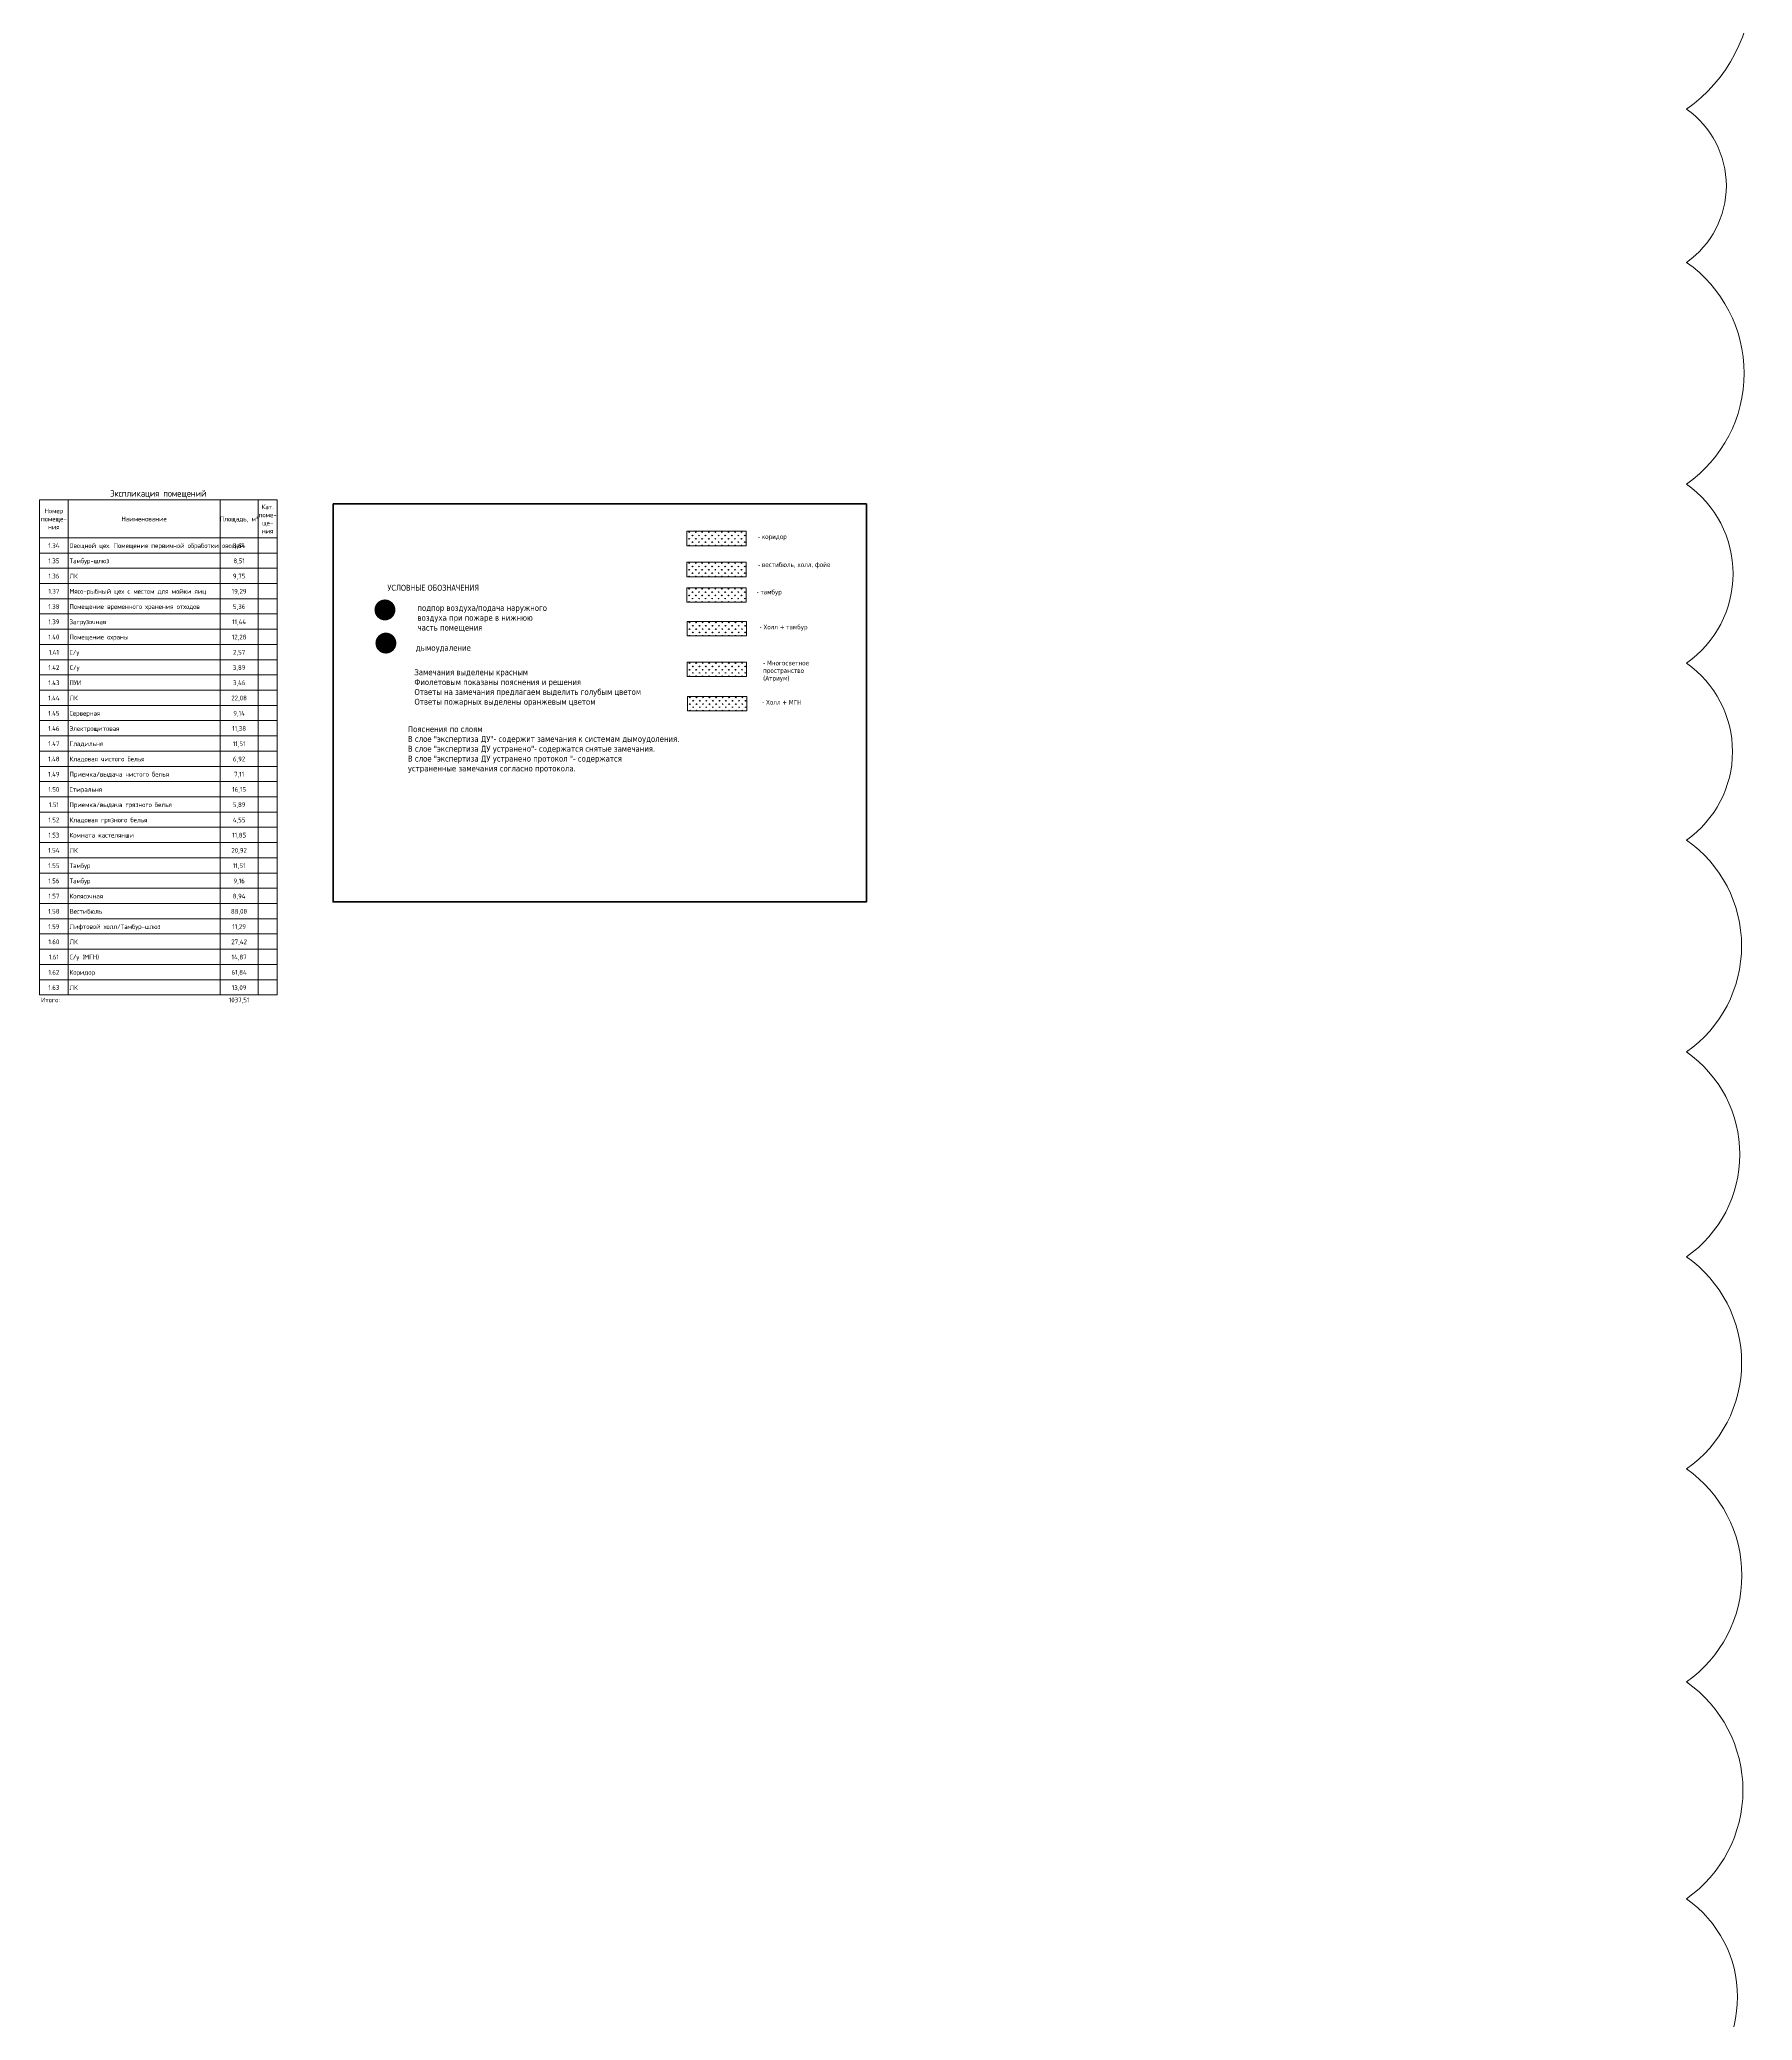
# Model space of a CAD drawing. Header units: millimetres. Extents: x -584918 to 2941280, y 3000189 to 4229862.
# Drawn here: x -307968 to -217822, y 3613516 to 3717739 of the extents above; entities that cross this region are included whole.
import ezdxf

# ---------------------------------------------------------------- set-up
doc = ezdxf.new("R2010")
doc.units = ezdxf.units.MM
for name, color, linetype, lineweight in [('Графика', 7, 'Continuous', 0), ('Линии', 7, 'Continuous', 0), ('экспертиза ДУ', 1, 'Continuous', 0), ('экспертиза условные обозначения', 1, 'Continuous', 0)]:
    doc.layers.add(name, color=color, linetype=linetype, lineweight=lineweight)
doc.styles.add('GOST Common_11', font='', dxfattribs={"width": 0.9, "height": 3.5})
doc.styles.add('GOST Common_8', font='', dxfattribs={"width": 0.9, "height": 2.5})
doc.styles.get("Standard").update_dxf_attribs({"font": 'arial.ttf'})
doc.styles.add('ЭКСПЕРТИЗА', font='tahoma.ttf')
doc.styles.get('GOST Common_11').set_extended_font_data('GOST Common')
doc.styles.get('GOST Common_8').set_extended_font_data('GOST Common')

msp = doc.modelspace()

# ---------------------------------------------------------------- hatches: boundary and pattern name
at = {"layer": 'экспертиза ДУ', "lineweight": 0}
h = msp.add_hatch(color=5, dxfattribs=at)
edge = h.paths.add_edge_path()
edge.add_arc((-289793.25, 3687731.41), 550.23, 0, 360)
h = msp.add_hatch(color=30, dxfattribs=at)
edge = h.paths.add_edge_path()
edge.add_arc((-289742.202, 3685984.693), 550.23, 0, 360)
at = {"layer": 'экспертиза условные обозначения', "lineweight": 0}
h = msp.add_hatch(dxfattribs=at)
h.set_pattern_fill('GRASS', color=3, scale=9.6, style=0)
h.set_pattern_definition([(90, (-154982.66, 3714383.42), (-172.42092, 172.42092), [45.72, -299.12184]), (45, (-154982.66, 3714383.42), (-172.4209, 172.4209), [45.72, -198.12]), (135, (-154982.66, 3714383.42), (-172.4209, -172.4209), [45.72, -198.12])])
h.paths.add_polyline_path([(-273907.7, 3691872.405), (-270776.367, 3691872.405), (-270776.367, 3691106.35), (-273907.7, 3691106.35)])
h = msp.add_hatch(dxfattribs=at)
h.set_pattern_fill('GRASS', color=6, scale=9.6, style=0)
h.set_pattern_definition([(90, (-154982.66, 3712753.65), (-172.42092, 172.42092), [45.72, -299.12184]), (45, (-154982.66, 3712753.65), (-172.4209, 172.4209), [45.72, -198.12]), (135, (-154982.66, 3712753.65), (-172.4209, -172.4209), [45.72, -198.12])])
h.paths.add_polyline_path([(-273907.7, 3690242.638), (-270776.367, 3690242.638), (-270776.367, 3689476.583), (-273907.7, 3689476.583)])
h = msp.add_hatch(dxfattribs=at)
h.set_pattern_fill('GRASS', color=4, scale=9.6, style=0)
h.set_pattern_definition([(90, (-154982.66, 3711412.46), (-172.42092, 172.42092), [45.72, -299.12184]), (45, (-154982.66, 3711412.46), (-172.4209, 172.4209), [45.72, -198.12]), (135, (-154982.66, 3711412.46), (-172.4209, -172.4209), [45.72, -198.12])])
h.paths.add_polyline_path([(-273907.7, 3688901.445), (-270776.367, 3688901.445), (-270776.367, 3688135.39), (-273907.7, 3688135.39)])
at = {"layer": 'экспертиза условные обозначения', "lineweight": 0, "true_color": 0x636466}
h = msp.add_hatch(dxfattribs=at)
h.set_pattern_fill('GRASS', color=251, scale=9.6, style=0)
h.set_pattern_definition([(90, (-154962.48, 3709637.97), (-172.42092, 172.42092), [45.72, -299.12184]), (45, (-154962.48, 3709637.97), (-172.4209, 172.4209), [45.72, -198.12]), (135, (-154962.48, 3709637.97), (-172.4209, -172.4209), [45.72, -198.12])])
h.paths.add_polyline_path([(-273887.527, 3687126.958), (-270756.194, 3687126.958), (-270756.194, 3686360.903), (-273887.527, 3686360.903)])
at = {"layer": 'экспертиза условные обозначения', "lineweight": 0}
h = msp.add_hatch(dxfattribs=at)
h.set_pattern_fill('GRASS', color=2, scale=9.6, style=0)
h.set_pattern_definition([(90, (-154962.48, 3707498.72), (-172.42092, 172.42092), [45.72, -299.12184]), (45, (-154962.48, 3707498.72), (-172.4209, 172.4209), [45.72, -198.12]), (135, (-154962.48, 3707498.72), (-172.4209, -172.4209), [45.72, -198.12])])
h.paths.add_polyline_path([(-273887.527, 3684987.705), (-270756.194, 3684987.705), (-270756.194, 3684221.65), (-273887.527, 3684221.65)])
h = msp.add_hatch(dxfattribs=at)
h.set_pattern_fill('GRASS', color=5, scale=9.6, style=0)
h.set_pattern_definition([(90, (-154944.18, 3705693.47), (-172.42092, 172.42092), [45.72, -299.12184]), (45, (-154944.18, 3705693.47), (-172.4209, 172.4209), [45.72, -198.12]), (135, (-154944.18, 3705693.47), (-172.4209, -172.4209), [45.72, -198.12])])
h.paths.add_polyline_path([(-273869.222, 3683182.453), (-270737.889, 3683182.453), (-270737.889, 3682416.398), (-273869.222, 3682416.398)])

# ---------------------------------------------------------------- linework, layer by layer
at = {"layer": 'Линии'}
for p, q in [((-307968.272, 3693531.447), (-307968.272, 3691526.846)), ((-307968.272, 3693531.447), (-295467.869, 3693531.447)), ((-306468.272, 3693531.447), (-306468.272, 3691526.846)), ((-298468.272, 3693531.447), (-298468.272, 3691526.846)), ((-296468.272, 3693531.447), (-296468.272, 3691526.846)), ((-295468.272, 3693531.447), (-295468.272, 3691526.846)), ((-306468.272, 3691526.846), (-307968.272, 3691526.846)), ((-307968.272, 3691526.846), (-307968.272, 3690725.005)), ((-306468.272, 3690725.005), (-307968.272, 3690725.005)), ((-307968.272, 3690725.005), (-307968.272, 3689923.164)), ((-298468.272, 3691526.846), (-306468.272, 3691526.846)), ((-306468.272, 3691526.846), (-306468.272, 3690725.005)), ((-298468.272, 3690725.005), (-306468.272, 3690725.005)), ((-306468.272, 3690725.005), (-306468.272, 3689923.164)), ((-296468.272, 3691526.846), (-298468.272, 3691526.846)), ((-298468.272, 3691526.846), (-298468.272, 3690725.005)), ((-296468.272, 3690725.005), (-298468.272, 3690725.005)), ((-298468.272, 3690725.005), (-298468.272, 3689923.164)), ((-295468.272, 3691526.846), (-296468.272, 3691526.846)), ((-296468.272, 3691526.846), (-296468.272, 3690725.005)), ((-295468.272, 3690725.005), (-296468.272, 3690725.005)), ((-296468.272, 3690725.005), (-296468.272, 3689923.164)), ((-295468.272, 3691526.846), (-295468.272, 3690725.005)), ((-295468.272, 3690725.005), (-295468.272, 3689923.164)), ((-306468.272, 3689923.164), (-307968.272, 3689923.164)), ((-307968.272, 3689923.164), (-307968.272, 3689121.324)), ((-298468.272, 3689923.164), (-306468.272, 3689923.164)), ((-306468.272, 3689923.164), (-306468.272, 3689121.324)), ((-296468.272, 3689923.164), (-298468.272, 3689923.164)), ((-298468.272, 3689923.164), (-298468.272, 3689121.324)), ((-295468.272, 3689923.164), (-296468.272, 3689923.164)), ((-296468.272, 3689923.164), (-296468.272, 3689121.324)), ((-295468.272, 3689923.164), (-295468.272, 3689121.324)), ((-306468.272, 3689121.324), (-307968.272, 3689121.324)), ((-307968.272, 3689121.324), (-307968.272, 3688319.483)), ((-298468.272, 3689121.324), (-306468.272, 3689121.324)), ((-306468.272, 3689121.324), (-306468.272, 3688319.483)), ((-296468.272, 3689121.324), (-298468.272, 3689121.324)), ((-298468.272, 3689121.324), (-298468.272, 3688319.483)), ((-295468.272, 3689121.324), (-296468.272, 3689121.324)), ((-296468.272, 3689121.324), (-296468.272, 3688319.483)), ((-295468.272, 3689121.324), (-295468.272, 3688319.483)), ((-306468.272, 3688319.483), (-307968.272, 3688319.483)), ((-307968.272, 3688319.483), (-307968.272, 3687517.642)), ((-306468.272, 3687517.642), (-307968.272, 3687517.642)), ((-307968.272, 3687517.642), (-307968.272, 3686715.802)), ((-298468.272, 3688319.483), (-306468.272, 3688319.483)), ((-306468.272, 3688319.483), (-306468.272, 3687517.642)), ((-298468.272, 3687517.642), (-306468.272, 3687517.642)), ((-306468.272, 3687517.642), (-306468.272, 3686715.802)), ((-296468.272, 3688319.483), (-298468.272, 3688319.483)), ((-298468.272, 3688319.483), (-298468.272, 3687517.642)), ((-296468.272, 3687517.642), (-298468.272, 3687517.642)), ((-298468.272, 3687517.642), (-298468.272, 3686715.802)), ((-295468.272, 3688319.483), (-296468.272, 3688319.483)), ((-296468.272, 3688319.483), (-296468.272, 3687517.642)), ((-295468.272, 3687517.642), (-296468.272, 3687517.642)), ((-296468.272, 3687517.642), (-296468.272, 3686715.802)), ((-295468.272, 3688319.483), (-295468.272, 3687517.642)), ((-295468.272, 3687517.642), (-295468.272, 3686715.802)), ((-306468.272, 3686715.802), (-307968.272, 3686715.802)), ((-307968.272, 3686715.802), (-307968.272, 3685913.961)), ((-298468.272, 3686715.802), (-306468.272, 3686715.802)), ((-306468.272, 3686715.802), (-306468.272, 3685913.961)), ((-296468.272, 3686715.802), (-298468.272, 3686715.802)), ((-298468.272, 3686715.802), (-298468.272, 3685913.961)), ((-295468.272, 3686715.802), (-296468.272, 3686715.802)), ((-296468.272, 3686715.802), (-296468.272, 3685913.961)), ((-295468.272, 3686715.802), (-295468.272, 3685913.961)), ((-306468.272, 3685913.961), (-307968.272, 3685913.961)), ((-307968.272, 3685913.961), (-307968.272, 3685112.12)), ((-298468.272, 3685913.961), (-306468.272, 3685913.961)), ((-306468.272, 3685913.961), (-306468.272, 3685112.12)), ((-296468.272, 3685913.961), (-298468.272, 3685913.961)), ((-298468.272, 3685913.961), (-298468.272, 3685112.12)), ((-295468.272, 3685913.961), (-296468.272, 3685913.961)), ((-296468.272, 3685913.961), (-296468.272, 3685112.12)), ((-295468.272, 3685913.961), (-295468.272, 3685112.12)), ((-306468.272, 3685112.12), (-307968.272, 3685112.12)), ((-307968.272, 3685112.12), (-307968.272, 3684310.28)), ((-306468.272, 3684310.28), (-307968.272, 3684310.28)), ((-307968.272, 3684310.28), (-307968.272, 3683508.439)), ((-298468.272, 3685112.12), (-306468.272, 3685112.12)), ((-306468.272, 3685112.12), (-306468.272, 3684310.28)), ((-298468.272, 3684310.28), (-306468.272, 3684310.28)), ((-306468.272, 3684310.28), (-306468.272, 3683508.439)), ((-296468.272, 3685112.12), (-298468.272, 3685112.12)), ((-298468.272, 3685112.12), (-298468.272, 3684310.28)), ((-296468.272, 3684310.28), (-298468.272, 3684310.28)), ((-298468.272, 3684310.28), (-298468.272, 3683508.439)), ((-295468.272, 3685112.12), (-296468.272, 3685112.12)), ((-296468.272, 3685112.12), (-296468.272, 3684310.28)), ((-295468.272, 3684310.28), (-296468.272, 3684310.28)), ((-296468.272, 3684310.28), (-296468.272, 3683508.439)), ((-295468.272, 3685112.12), (-295468.272, 3684310.28)), ((-295468.272, 3684310.28), (-295468.272, 3683508.439)), ((-306468.272, 3683508.439), (-307968.272, 3683508.439)), ((-307968.272, 3683508.439), (-307968.272, 3682706.598)), ((-298468.272, 3683508.439), (-306468.272, 3683508.439)), ((-306468.272, 3683508.439), (-306468.272, 3682706.598)), ((-296468.272, 3683508.439), (-298468.272, 3683508.439)), ((-298468.272, 3683508.439), (-298468.272, 3682706.598)), ((-295468.272, 3683508.439), (-296468.272, 3683508.439)), ((-296468.272, 3683508.439), (-296468.272, 3682706.598)), ((-295468.272, 3683508.439), (-295468.272, 3682706.598)), ((-306468.272, 3682706.598), (-307968.272, 3682706.598)), ((-307968.272, 3682706.598), (-307968.272, 3681904.758)), ((-298468.272, 3682706.598), (-306468.272, 3682706.598)), ((-306468.272, 3682706.598), (-306468.272, 3681904.758)), ((-296468.272, 3682706.598), (-298468.272, 3682706.598)), ((-298468.272, 3682706.598), (-298468.272, 3681904.758)), ((-295468.272, 3682706.598), (-296468.272, 3682706.598)), ((-296468.272, 3682706.598), (-296468.272, 3681904.758)), ((-295468.272, 3682706.598), (-295468.272, 3681904.758)), ((-306468.272, 3681904.758), (-307968.272, 3681904.758)), ((-307968.272, 3681904.758), (-307968.272, 3681102.917)), ((-298468.272, 3681904.758), (-306468.272, 3681904.758)), ((-306468.272, 3681904.758), (-306468.272, 3681102.917)), ((-296468.272, 3681904.758), (-298468.272, 3681904.758)), ((-298468.272, 3681904.758), (-298468.272, 3681102.917)), ((-295468.272, 3681904.758), (-296468.272, 3681904.758)), ((-296468.272, 3681904.758), (-296468.272, 3681102.917)), ((-295468.272, 3681904.758), (-295468.272, 3681102.917)), ((-306468.272, 3681102.917), (-307968.272, 3681102.917)), ((-307968.272, 3681102.917), (-307968.272, 3680301.076)), ((-306468.272, 3680301.076), (-307968.272, 3680301.076)), ((-307968.272, 3680301.076), (-307968.272, 3679499.236)), ((-298468.272, 3681102.917), (-306468.272, 3681102.917)), ((-306468.272, 3681102.917), (-306468.272, 3680301.076)), ((-298468.272, 3680301.076), (-306468.272, 3680301.076)), ((-306468.272, 3680301.076), (-306468.272, 3679499.236)), ((-296468.272, 3681102.917), (-298468.272, 3681102.917)), ((-298468.272, 3681102.917), (-298468.272, 3680301.076)), ((-296468.272, 3680301.076), (-298468.272, 3680301.076)), ((-298468.272, 3680301.076), (-298468.272, 3679499.236)), ((-295468.272, 3681102.917), (-296468.272, 3681102.917)), ((-296468.272, 3681102.917), (-296468.272, 3680301.076)), ((-295468.272, 3680301.076), (-296468.272, 3680301.076)), ((-296468.272, 3680301.076), (-296468.272, 3679499.236)), ((-295468.272, 3681102.917), (-295468.272, 3680301.076)), ((-295468.272, 3680301.076), (-295468.272, 3679499.236)), ((-306468.272, 3679499.236), (-307968.272, 3679499.236)), ((-307968.272, 3679499.236), (-307968.272, 3678697.395)), ((-298468.272, 3679499.236), (-306468.272, 3679499.236)), ((-306468.272, 3679499.236), (-306468.272, 3678697.395)), ((-296468.272, 3679499.236), (-298468.272, 3679499.236)), ((-298468.272, 3679499.236), (-298468.272, 3678697.395)), ((-295468.272, 3679499.236), (-296468.272, 3679499.236)), ((-296468.272, 3679499.236), (-296468.272, 3678697.395)), ((-295468.272, 3679499.236), (-295468.272, 3678697.395)), ((-306468.272, 3678697.395), (-307968.272, 3678697.395)), ((-307968.272, 3678697.395), (-307968.272, 3677895.554)), ((-298468.272, 3678697.395), (-306468.272, 3678697.395)), ((-306468.272, 3678697.395), (-306468.272, 3677895.554)), ((-296468.272, 3678697.395), (-298468.272, 3678697.395)), ((-298468.272, 3678697.395), (-298468.272, 3677895.554)), ((-295468.272, 3678697.395), (-296468.272, 3678697.395)), ((-296468.272, 3678697.395), (-296468.272, 3677895.554)), ((-295468.272, 3678697.395), (-295468.272, 3677895.554)), ((-306468.272, 3677895.554), (-307968.272, 3677895.554)), ((-307968.272, 3677895.554), (-307968.272, 3677093.714)), ((-306468.272, 3677093.714), (-307968.272, 3677093.714)), ((-307968.272, 3677093.714), (-307968.272, 3676291.873)), ((-298468.272, 3677895.554), (-306468.272, 3677895.554)), ((-306468.272, 3677895.554), (-306468.272, 3677093.714)), ((-298468.272, 3677093.714), (-306468.272, 3677093.714)), ((-306468.272, 3677093.714), (-306468.272, 3676291.873)), ((-296468.272, 3677895.554), (-298468.272, 3677895.554)), ((-298468.272, 3677895.554), (-298468.272, 3677093.714)), ((-296468.272, 3677093.714), (-298468.272, 3677093.714)), ((-298468.272, 3677093.714), (-298468.272, 3676291.873)), ((-295468.272, 3677895.554), (-296468.272, 3677895.554)), ((-296468.272, 3677895.554), (-296468.272, 3677093.714)), ((-295468.272, 3677093.714), (-296468.272, 3677093.714)), ((-296468.272, 3677093.714), (-296468.272, 3676291.873)), ((-295468.272, 3677895.554), (-295468.272, 3677093.714)), ((-295468.272, 3677093.714), (-295468.272, 3676291.873)), ((-306468.272, 3676291.873), (-307968.272, 3676291.873)), ((-307968.272, 3676291.873), (-307968.272, 3675490.032)), ((-298468.272, 3676291.873), (-306468.272, 3676291.873)), ((-306468.272, 3676291.873), (-306468.272, 3675490.032)), ((-296468.272, 3676291.873), (-298468.272, 3676291.873)), ((-298468.272, 3676291.873), (-298468.272, 3675490.032)), ((-295468.272, 3676291.873), (-296468.272, 3676291.873)), ((-296468.272, 3676291.873), (-296468.272, 3675490.032)), ((-295468.272, 3676291.873), (-295468.272, 3675490.032)), ((-306468.272, 3675490.032), (-307968.272, 3675490.032)), ((-307968.272, 3675490.032), (-307968.272, 3674688.192)), ((-298468.272, 3675490.032), (-306468.272, 3675490.032)), ((-306468.272, 3675490.032), (-306468.272, 3674688.192)), ((-296468.272, 3675490.032), (-298468.272, 3675490.032)), ((-298468.272, 3675490.032), (-298468.272, 3674688.192)), ((-295468.272, 3675490.032), (-296468.272, 3675490.032)), ((-296468.272, 3675490.032), (-296468.272, 3674688.192)), ((-295468.272, 3675490.032), (-295468.272, 3674688.192)), ((-306468.272, 3674688.192), (-307968.272, 3674688.192)), ((-307968.272, 3674688.192), (-307968.272, 3673886.351)), ((-306468.272, 3673886.351), (-307968.272, 3673886.351)), ((-307968.272, 3673886.351), (-307968.272, 3673084.51)), ((-298468.272, 3674688.192), (-306468.272, 3674688.192)), ((-306468.272, 3674688.192), (-306468.272, 3673886.351)), ((-298468.272, 3673886.351), (-306468.272, 3673886.351)), ((-306468.272, 3673886.351), (-306468.272, 3673084.51)), ((-296468.272, 3674688.192), (-298468.272, 3674688.192)), ((-298468.272, 3674688.192), (-298468.272, 3673886.351)), ((-296468.272, 3673886.351), (-298468.272, 3673886.351)), ((-298468.272, 3673886.351), (-298468.272, 3673084.51)), ((-295468.272, 3674688.192), (-296468.272, 3674688.192)), ((-296468.272, 3674688.192), (-296468.272, 3673886.351)), ((-295468.272, 3673886.351), (-296468.272, 3673886.351)), ((-296468.272, 3673886.351), (-296468.272, 3673084.51)), ((-295468.272, 3674688.192), (-295468.272, 3673886.351)), ((-295468.272, 3673886.351), (-295468.272, 3673084.51)), ((-306468.272, 3673084.51), (-307968.272, 3673084.51)), ((-307968.272, 3673084.51), (-307968.272, 3672282.67)), ((-298468.272, 3673084.51), (-306468.272, 3673084.51)), ((-306468.272, 3673084.51), (-306468.272, 3672282.67)), ((-296468.272, 3673084.51), (-298468.272, 3673084.51)), ((-298468.272, 3673084.51), (-298468.272, 3672282.67)), ((-295468.272, 3673084.51), (-296468.272, 3673084.51)), ((-296468.272, 3673084.51), (-296468.272, 3672282.67)), ((-295468.272, 3673084.51), (-295468.272, 3672282.67)), ((-306468.272, 3672282.67), (-307968.272, 3672282.67)), ((-307968.272, 3672282.67), (-307968.272, 3671480.829)), ((-298468.272, 3672282.67), (-306468.272, 3672282.67)), ((-306468.272, 3672282.67), (-306468.272, 3671480.829)), ((-296468.272, 3672282.67), (-298468.272, 3672282.67)), ((-298468.272, 3672282.67), (-298468.272, 3671480.829)), ((-295468.272, 3672282.67), (-296468.272, 3672282.67)), ((-296468.272, 3672282.67), (-296468.272, 3671480.829)), ((-295468.272, 3672282.67), (-295468.272, 3671480.829)), ((-306468.272, 3671480.829), (-307968.272, 3671480.829)), ((-307968.272, 3671480.829), (-307968.272, 3670678.988)), ((-298468.272, 3671480.829), (-306468.272, 3671480.829)), ((-306468.272, 3671480.829), (-306468.272, 3670678.988)), ((-296468.272, 3671480.829), (-298468.272, 3671480.829)), ((-298468.272, 3671480.829), (-298468.272, 3670678.988)), ((-295468.272, 3671480.829), (-296468.272, 3671480.829)), ((-296468.272, 3671480.829), (-296468.272, 3670678.988)), ((-295468.272, 3671480.829), (-295468.272, 3670678.988)), ((-306468.272, 3670678.988), (-307968.272, 3670678.988)), ((-307968.272, 3670678.988), (-307968.272, 3669877.148)), ((-306468.272, 3669877.148), (-307968.272, 3669877.148)), ((-307968.272, 3669877.148), (-307968.272, 3669075.307)), ((-298468.272, 3670678.988), (-306468.272, 3670678.988)), ((-306468.272, 3670678.988), (-306468.272, 3669877.148)), ((-298468.272, 3669877.148), (-306468.272, 3669877.148)), ((-306468.272, 3669877.148), (-306468.272, 3669075.307)), ((-296468.272, 3670678.988), (-298468.272, 3670678.988)), ((-298468.272, 3670678.988), (-298468.272, 3669877.148)), ((-296468.272, 3669877.148), (-298468.272, 3669877.148)), ((-298468.272, 3669877.148), (-298468.272, 3669075.307)), ((-295468.272, 3670678.988), (-296468.272, 3670678.988)), ((-296468.272, 3670678.988), (-296468.272, 3669877.148)), ((-295468.272, 3669877.148), (-296468.272, 3669877.148)), ((-296468.272, 3669877.148), (-296468.272, 3669075.307)), ((-295468.272, 3670678.988), (-295468.272, 3669877.148)), ((-295468.272, 3669877.148), (-295468.272, 3669075.307)), ((-306468.272, 3669075.307), (-307968.272, 3669075.307)), ((-307968.272, 3669075.307), (-307968.272, 3668273.466)), ((-298468.272, 3669075.307), (-306468.272, 3669075.307)), ((-306468.272, 3669075.307), (-306468.272, 3668273.466)), ((-296468.272, 3669075.307), (-298468.272, 3669075.307)), ((-298468.272, 3669075.307), (-298468.272, 3668273.466)), ((-295468.272, 3669075.307), (-296468.272, 3669075.307)), ((-296468.272, 3669075.307), (-296468.272, 3668273.466)), ((-295468.272, 3669075.307), (-295468.272, 3668273.466)), ((-306468.272, 3668273.466), (-307968.272, 3668273.466)), ((-307968.272, 3668273.466), (-307968.272, 3667471.625)), ((-298468.272, 3668273.466), (-306468.272, 3668273.466)), ((-306468.272, 3668273.466), (-306468.272, 3667471.625)), ((-296468.272, 3668273.466), (-298468.272, 3668273.466)), ((-298468.272, 3668273.466), (-298468.272, 3667471.625)), ((-295468.272, 3668273.466), (-296468.272, 3668273.466)), ((-296468.272, 3668273.466), (-296468.272, 3667471.625)), ((-295468.272, 3668273.466), (-295468.272, 3667471.625)), ((-306468.272, 3667471.625), (-307968.272, 3667471.625)), ((-298468.272, 3667471.625), (-306468.272, 3667471.625)), ((-296468.272, 3667471.625), (-298468.272, 3667471.625)), ((-295468.272, 3667471.625), (-296468.272, 3667471.625)), ((-295467.869, 3667471.625), (-295468.272, 3667471.625))]:
    msp.add_line(p, q, dxfattribs=at)
at = {"layer": 'экспертиза ДУ', "color": 2}
msp.add_lwpolyline([(-221291.091, 3609600.186, 0.52056705), (-221291.091, 3619912.39, 0.52056705), (-221291.091, 3631327.737, 0.52056705), (-221291.091, 3642535.354, 0.52056705), (-221291.091, 3653690.683, 0.52056705), (-221291.091, 3664474.704, 0.52056705), (-221291.091, 3675623.726, 0.52056705), (-221291.091, 3684926.174, 0.52056705), (-221291.091, 3694349.68, 0.52056705), (-221291.091, 3706017.313, 0.52056705), (-221291.091, 3714078.065, 0.52056705), (-221291.091, 3727407.126, 0.52056705), (-221291.091, 3740114.219, 0.52056705), (-221291.091, 3750229.885, 0.52056705), (-221291.091, 3761551.641, 0.52056705), (-221291.091, 3772107.79, 0.52056705), (-221291.091, 3783627.307, 0.52056705), (-221291.091, 3791253.272, 0.52056705), (-221291.091, 3798580.563, 0.52056705), (-221291.091, 3811044.729, 0.52056705), (-221291.091, 3820463.961, 0.52056705), (-221291.091, 3829991.433, 0.52056705)], format="xyb", dxfattribs=at)
at = {"layer": 'экспертиза условные обозначения', "lineweight": 50, "ltscale": 10000}
msp.add_lwpolyline([(-292526.303, 3693306.92), (-264451.85, 3693306.92), (-264451.85, 3672363.141), (-292526.303, 3672363.141)], close=True, dxfattribs=at)
msp.add_lwpolyline([(-292526.303, 3693306.92), (-264451.85, 3693306.92), (-264451.85, 3672363.141), (-292526.303, 3672363.141)], close=True, dxfattribs=at)
at = {"layer": 'экспертиза условные обозначения', "color": 3, "lineweight": 0}
msp.add_lwpolyline([(-273907.7, 3691872.405), (-270776.367, 3691872.405), (-270776.367, 3691106.35), (-273907.7, 3691106.35)], close=True, dxfattribs=at)
at = {"layer": 'экспертиза условные обозначения', "color": 6, "lineweight": 0}
msp.add_lwpolyline([(-273907.7, 3690242.638), (-270776.367, 3690242.638), (-270776.367, 3689476.583), (-273907.7, 3689476.583)], close=True, dxfattribs=at)
at = {"layer": 'экспертиза условные обозначения', "color": 4, "lineweight": 0}
msp.add_lwpolyline([(-273907.7, 3688901.445), (-270776.367, 3688901.445), (-270776.367, 3688135.39), (-273907.7, 3688135.39)], close=True, dxfattribs=at)
at = {"layer": 'экспертиза условные обозначения', "color": 251, "lineweight": 0, "true_color": 0x636466}
msp.add_lwpolyline([(-273887.527, 3687126.958), (-270756.194, 3687126.958), (-270756.194, 3686360.903), (-273887.527, 3686360.903)], close=True, dxfattribs=at)
at = {"layer": 'экспертиза условные обозначения', "color": 2, "lineweight": 0}
msp.add_lwpolyline([(-273887.527, 3684987.705), (-270756.194, 3684987.705), (-270756.194, 3684221.65), (-273887.527, 3684221.65)], close=True, dxfattribs=at)
at = {"layer": 'экспертиза условные обозначения', "color": 5, "lineweight": 0}
msp.add_lwpolyline([(-273869.222, 3683182.453), (-270737.889, 3683182.453), (-270737.889, 3682416.398), (-273869.222, 3682416.398)], close=True, dxfattribs=at)

# ---------------------------------------------------------------- texts
at = {"layer": 'Графика', "line_spacing_factor": 1.022761}
for s, insert, char_height, width, attachment_point, style in [('Экспликация помещений', (-301718.07, 3694041.337), 350, 5600.43603, 2, 'GOST Common_11'), ('Номер\\Pпомеще-\\Pния', (-307218.272, 3693068.929), 250, 1418.02524, 2, 'GOST Common_8'), ('Наименование', (-302468.272, 3692642.778), 250, 2353.31849, 2, 'GOST Common_8'), ('Площадь, м\\fGOST Common|b0|i0|c238|p34|;\\W.9;²', (-297468.272, 3692642.778), 250, 2009.37194, 2, 'GOST Common_8'), ('Кат.\\Pпоме-\\Pще-\\Pния', (-295968.272, 3693282.004), 250, 962.44692, 2, 'GOST Common_8'), ('1.34', (-307218.272, 3691239.557), 250, 618.50037, 2, 'GOST Common_8'), ('Овощной цех. Помещение первичной обработки овощей', (-306393.272, 3691239.557), 250, 9027.08834, 1, 'GOST Common_8'), ('8,64', (-297468.272, 3691239.557), 250, 681.85895, 2, 'GOST Common_8'), ('1.35', (-307218.272, 3690437.717), 250, 591.3467, 2, 'GOST Common_8'), ('1.36', (-307218.272, 3689635.876), 250, 591.3467, 2, 'GOST Common_8'), ('ЛК', (-306393.272, 3689635.876), 250, 428.42465, 1, 'GOST Common_8'), ('Тамбур-шлюз', (-306393.272, 3690437.717), 250, 2223.58426, 1, 'GOST Common_8'), ('9,75', (-297468.272, 3689635.876), 250, 654.70527, 2, 'GOST Common_8'), ('8,51', (-297468.272, 3690437.717), 250, 603.415, 2, 'GOST Common_8'), ('1.37', (-307218.272, 3688834.035), 250, 591.3467, 2, 'GOST Common_8'), ('Мясо-рыбный цех c местом для мойки яиц', (-306393.272, 3688834.035), 250, 6773.33333, 1, 'GOST Common_8'), ('19,29', (-297468.272, 3688834.035), 250, 790.47365, 2, 'GOST Common_8'), ('1.38', (-307218.272, 3688032.195), 250, 591.3467, 2, 'GOST Common_8'), ('Помещение временного хранения отходов', (-306393.272, 3688032.195), 250, 6884.96511, 1, 'GOST Common_8'), ('5,36', (-297468.272, 3688032.195), 250, 654.70527, 2, 'GOST Common_8'), ('1.39', (-307218.272, 3687230.354), 250, 591.3467, 2, 'GOST Common_8'), ('1.40', (-307218.272, 3686428.513), 250, 618.50037, 2, 'GOST Common_8'), ('Загрузочная', (-306393.272, 3687230.354), 250, 2114.96956, 1, 'GOST Common_8'), ('Помещение охраны', (-306393.272, 3686428.513), 250, 3089.48478, 1, 'GOST Common_8'), ('12,28', (-297468.272, 3686428.513), 250, 790.47365, 2, 'GOST Common_8'), ('11,44', (-297468.272, 3687230.354), 250, 793.49072, 2, 'GOST Common_8'), ('1.41', (-307218.272, 3685626.673), 250, 567.2101, 2, 'GOST Common_8'), ('С/у', (-306393.272, 3685626.673), 250, 561.17595, 1, 'GOST Common_8'), ('2,57', (-297468.272, 3685626.673), 250, 654.70527, 2, 'GOST Common_8'), ('1.42', (-307218.272, 3684824.832), 250, 618.50037, 2, 'GOST Common_8'), ('C/у', (-306393.272, 3684824.832), 250, 561.17595, 1, 'GOST Common_8'), ('3,89', (-297468.272, 3684824.832), 250, 654.70527, 2, 'GOST Common_8'), ('1.43', (-307218.272, 3684022.991), 250, 618.50037, 2, 'GOST Common_8'), ('ПУИ', (-306393.272, 3684022.991), 250, 642.63697, 1, 'GOST Common_8'), ('3,46', (-297468.272, 3684022.991), 250, 681.85895, 2, 'GOST Common_8'), ('1.44', (-307218.272, 3683221.151), 250, 645.65405, 2, 'GOST Common_8'), ('1.45', (-307218.272, 3682419.31), 250, 618.50037, 2, 'GOST Common_8'), ('ЛК', (-306393.272, 3683221.151), 250, 428.42465, 1, 'GOST Common_8'), ('Серверная', (-306393.272, 3682419.31), 250, 1710.68151, 1, 'GOST Common_8'), ('22,08', (-297468.272, 3683221.151), 250, 841.76392, 2, 'GOST Common_8'), ('9,14', (-297468.272, 3682419.31), 250, 630.56867, 2, 'GOST Common_8'), ('1.46', (-307218.272, 3681617.469), 250, 618.50037, 2, 'GOST Common_8'), ('Электрощитовая', (-306393.272, 3681617.469), 250, 2863.20416, 1, 'GOST Common_8'), ('11,38', (-297468.272, 3681617.469), 250, 739.18337, 2, 'GOST Common_8'), ('1.47', (-307218.272, 3680815.628), 250, 618.50037, 2, 'GOST Common_8'), ('Гладильня', (-306393.272, 3680815.628), 250, 1710.68151, 1, 'GOST Common_8'), ('11,51', (-297468.272, 3680815.628), 250, 687.8931, 2, 'GOST Common_8'), ('1.48', (-307218.272, 3680013.788), 250, 618.50037, 2, 'GOST Common_8'), ('1.49', (-307218.272, 3679211.947), 250, 618.50037, 2, 'GOST Common_8'), ('Кладовая чистого белья', (-306393.272, 3680013.788), 250, 4039.8634, 1, 'GOST Common_8'), ('Приемка/выдача чистого белья', (-306393.272, 3679211.947), 250, 5243.67632, 1, 'GOST Common_8'), ('6,92', (-297468.272, 3680013.788), 250, 654.70527, 2, 'GOST Common_8'), ('7,11', (-297468.272, 3679211.947), 250, 552.12472, 2, 'GOST Common_8'), ('1.50', (-307218.272, 3678410.106), 250, 591.3467, 2, 'GOST Common_8'), ('Стиральня', (-306393.272, 3678410.106), 250, 1764.98886, 1, 'GOST Common_8'), ('16,15', (-297468.272, 3678410.106), 250, 739.18337, 2, 'GOST Common_8'), ('1.51', (-307218.272, 3677608.266), 250, 540.05642, 2, 'GOST Common_8'), ('Приемка/выдача грязного белья', (-306393.272, 3677608.266), 250, 5388.49592, 1, 'GOST Common_8'), ('5,89', (-297468.272, 3677608.266), 250, 654.70527, 2, 'GOST Common_8'), ('1.53', (-307218.272, 3676004.584), 250, 591.3467, 2, 'GOST Common_8'), ('1.52', (-307218.272, 3676806.425), 250, 591.3467, 2, 'GOST Common_8'), ('Кладовая грязного белья', (-306393.272, 3676806.425), 250, 4184.683, 1, 'GOST Common_8'), ('Комната кастелянши', (-306393.272, 3676004.584), 250, 3548.08018, 1, 'GOST Common_8'), ('11,85', (-297468.272, 3676004.584), 250, 739.18337, 2, 'GOST Common_8'), ('4,55', (-297468.272, 3676806.425), 250, 681.85895, 2, 'GOST Common_8'), ('1.54', (-307218.272, 3675202.744), 250, 618.50037, 2, 'GOST Common_8'), ('ЛК', (-306393.272, 3675202.744), 250, 428.42465, 1, 'GOST Common_8'), ('20,92', (-297468.272, 3675202.744), 250, 841.76392, 2, 'GOST Common_8'), ('1.55', (-307218.272, 3674400.903), 250, 591.3467, 2, 'GOST Common_8'), ('Тамбур', (-306393.272, 3674400.903), 250, 1203.81292, 1, 'GOST Common_8'), ('11,51', (-297468.272, 3674400.903), 250, 687.8931, 2, 'GOST Common_8'), ('1.56', (-307218.272, 3673599.062), 250, 591.3467, 2, 'GOST Common_8'), ('Тамбур', (-306393.272, 3673599.062), 250, 1203.81292, 1, 'GOST Common_8'), ('9,16', (-297468.272, 3673599.062), 250, 603.415, 2, 'GOST Common_8'), ('1.58', (-307218.272, 3671995.381), 250, 591.3467, 2, 'GOST Common_8'), ('1.57', (-307218.272, 3672797.222), 250, 591.3467, 2, 'GOST Common_8'), ('Вестибюль', (-306393.272, 3671995.381), 250, 1783.09131, 1, 'GOST Common_8'), ('Колясочная', (-306393.272, 3672797.222), 250, 1900.75724, 1, 'GOST Common_8'), ('88,08', (-297468.272, 3671995.381), 250, 841.76392, 2, 'GOST Common_8'), ('8,94', (-297468.272, 3672797.222), 250, 681.85895, 2, 'GOST Common_8'), ('1.59', (-307218.272, 3671193.54), 250, 591.3467, 2, 'GOST Common_8'), ('Лифтовой холл/Тамбур-шлюз', (-306393.272, 3671193.54), 250, 4884.64439, 1, 'GOST Common_8'), ('11,29', (-297468.272, 3671193.54), 250, 739.18337, 2, 'GOST Common_8'), ('1.60', (-307218.272, 3670391.7), 250, 591.3467, 2, 'GOST Common_8'), ('ЛК', (-306393.272, 3670391.7), 250, 428.42465, 1, 'GOST Common_8'), ('27,42', (-297468.272, 3670391.7), 250, 868.91759, 2, 'GOST Common_8'), ('1.62', (-307218.272, 3668788.018), 250, 591.3467, 2, 'GOST Common_8'), ('1.61', (-307218.272, 3669589.859), 250, 540.05642, 2, 'GOST Common_8'), ('С/у (МГН)', (-306393.272, 3669589.859), 250, 1514.57164, 1, 'GOST Common_8'), ('Коридор', (-306393.272, 3668788.018), 250, 1336.56422, 1, 'GOST Common_8'), ('14,87', (-297468.272, 3669589.859), 250, 817.62732, 2, 'GOST Common_8'), ('61,84', (-297468.272, 3668788.018), 250, 817.62732, 2, 'GOST Common_8'), ('1.63', (-307218.272, 3667986.178), 250, 591.3467, 2, 'GOST Common_8'), ('ЛК', (-306393.272, 3667986.178), 250, 428.42465, 1, 'GOST Common_8'), ('13,09', (-297468.272, 3667986.178), 250, 790.47365, 2, 'GOST Common_8'), ('Итого:', (-307893.272, 3667334.682), 250, 1098.21529, 1, 'GOST Common_8'), ('1037,51', (-297468.272, 3667334.682), 250, 1113.30067, 2, 'GOST Common_8')]:
    msp.add_mtext(s, dxfattribs=dict(at, insert=insert, char_height=char_height, width=width, attachment_point=attachment_point, style=style))
at = {"layer": 'экспертиза условные обозначения', "color": 1, "ltscale": 100, "char_height": 240, "attachment_point": 1}
for s, insert, width in [('{\\fTahoma|b0|i0|c204|p32;- коридор}', (-270161.709, 3691703.619), 3130.93009), ('{\\fTahoma|b0|i0|c204|p34;- вестибюль, холл, фойе}', (-270152.831, 3690230.447), 5210.56064), ('{\\fTahoma|b0|i0|c204|p32;- тамбур}', (-270229.965, 3688791.44), 3130.93009), ('{\\fTahoma|b0|i0|c204|p34;- Холл + тамбур}', (-270073.476, 3686949.212), 3130.93009), ('{\\fTahoma|b0|i0|c204|p34;- Многосветное пространство (Атриум)}', (-269888.074, 3685057.028), 3130.93009), ('{\\fTahoma|b0|i0|c204|p34;- Холл + МГН}', (-269938.435, 3682988.704), 3130.93009)]:
    msp.add_mtext(s, dxfattribs=dict(at, insert=insert, width=width))
at = {"layer": 'экспертиза условные обозначения', "ltscale": 100, "insert": (-289663.622, 3689051.88), "char_height": 310.23876, "width": 24479.87797, "attachment_point": 1, "style": 'ЭКСПЕРТИЗА'}
msp.add_mtext('{\\fTahoma|b0|i0|c204|p32;\\W0.9;\\C9;УСЛОВНЫЕ ОБОЗНАЧЕНИЯ}', dxfattribs=at)
at = {"layer": 'экспертиза условные обозначения', "color": 1, "ltscale": 100, "char_height": 310.23876, "attachment_point": 1, "style": 'ЭКСПЕРТИЗА'}
for s, insert, width in [('подпор воздуха/подача наружного воздуха при пожаре в нижнюю часть помещения ', (-288081.306, 3687989.365), 7001.19268), ('дымоудаление  ', (-288169.132, 3685890.495), 6822.88904), ('{\\fTahoma|b0|i0|c204|p32;Замечания выделены красным\\P\\C6;Фиолетовым показаны пояснения и решения\\C2;\\P\\C4;Ответы на замечания предлагаем выделить голубым цветом\\P\\C30;Ответы пожарных выделены оранжевым цветом}', (-288243.677, 3684604.57), 13606.08265), ('{\\C7;Пояснения по слоям\\P}В слое "экспертиза ДУ"- содержит замечания к системам дымоудоления.\\P{\\C3;В слое "экспертиза ДУ устранено"- содержатся снятые замечания.\\PВ слое "экспертиза ДУ устранено протокол "- содержатся устраненные замечания согласно протокола.}', (-288587.844, 3681614.151), 13606.08265)]:
    msp.add_mtext(s, dxfattribs=dict(at, insert=insert, width=width))

doc.saveas('drawing.dxf')
